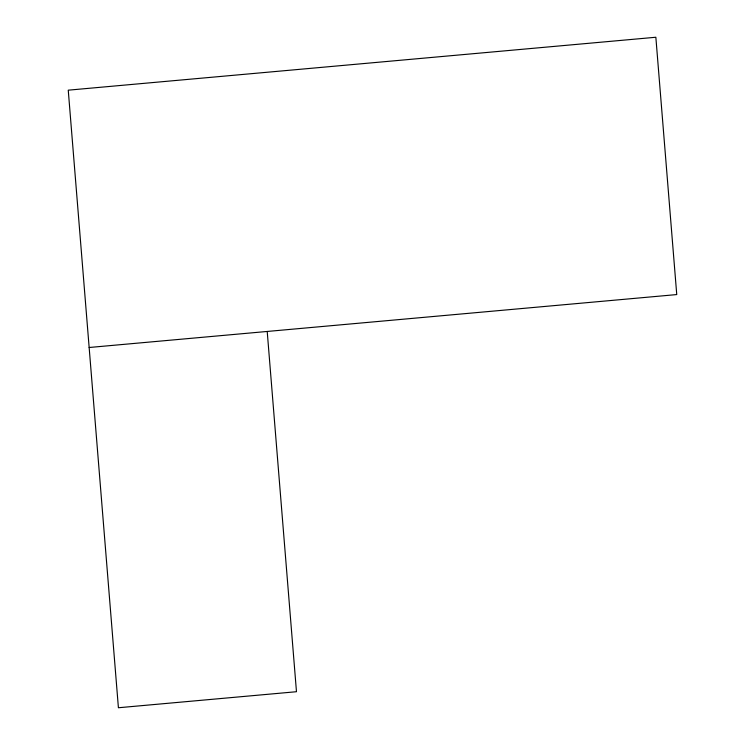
<?xml version="1.0" encoding="UTF-8"?>
<svg xmlns="http://www.w3.org/2000/svg" width="745" height="745" viewBox="0 0 745 745"><rect width="100%" height="100%" fill="white"/><g stroke="black" fill="none" stroke-linecap="round" stroke-linejoin="round"><path stroke-width="1.12" d="M89.149 347.496L676.749 294.573L655.851 37.25L68.251 90.173L118.408 707.75L296.473 691.714L267.213 331.46"/></g></svg>
